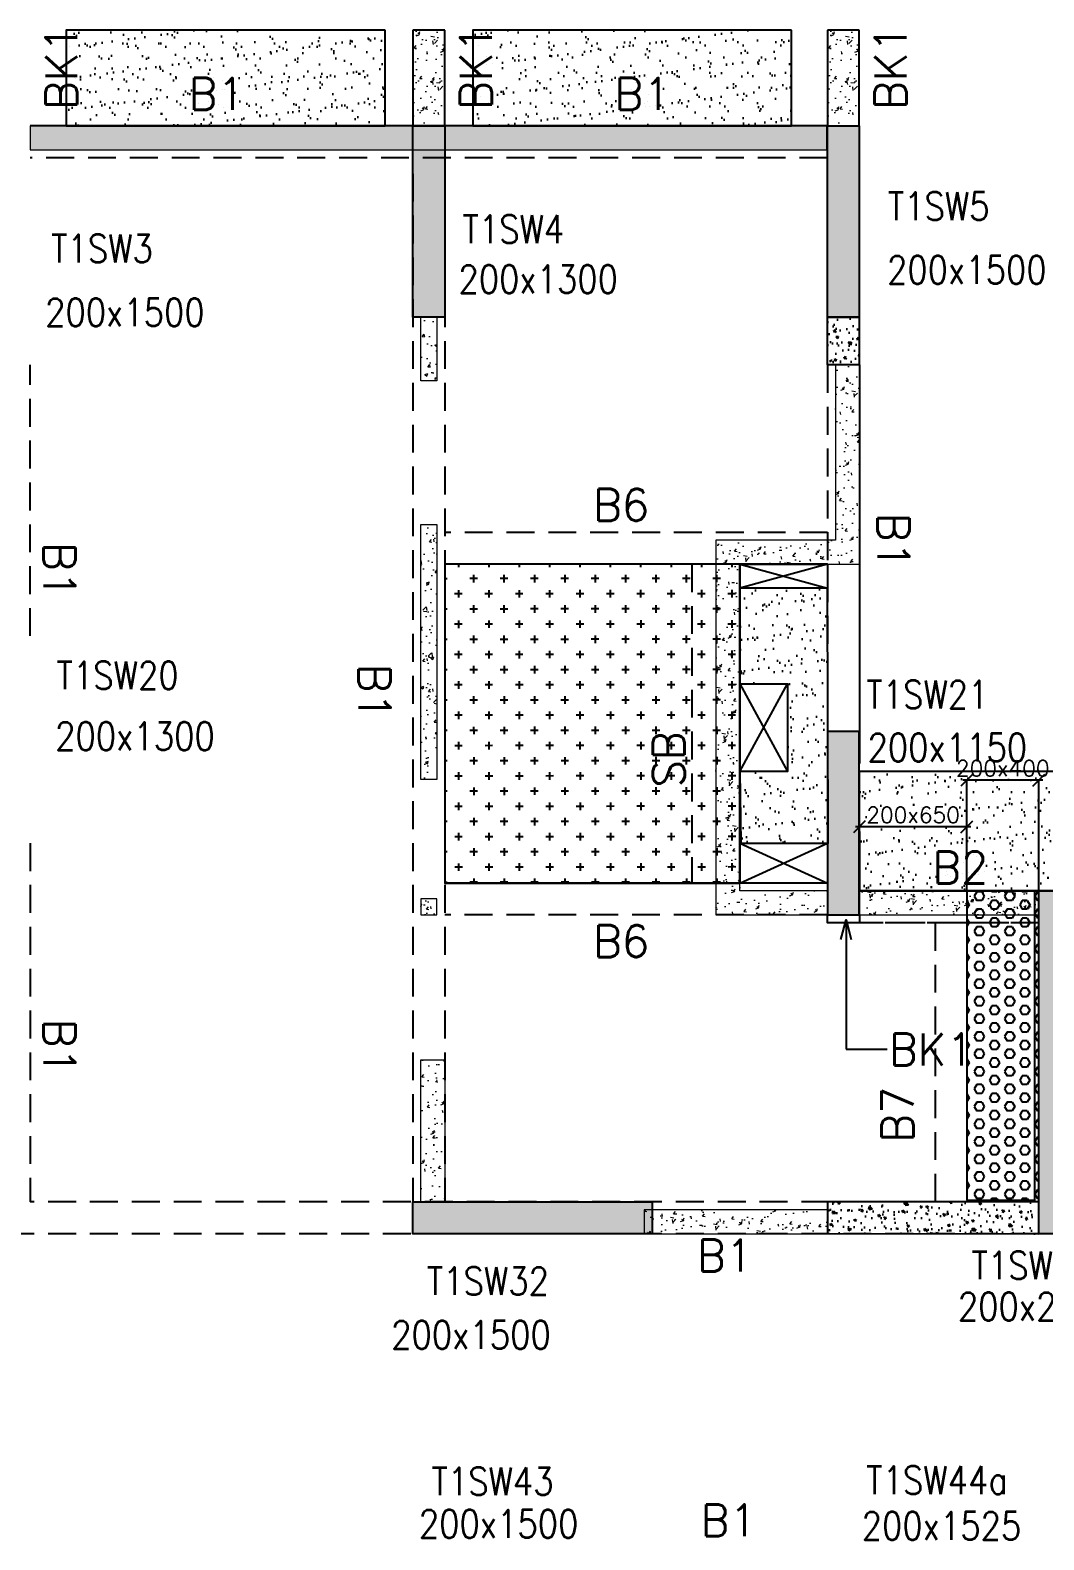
# Model space of a CAD drawing. Header units: millimetres. Extents: x 1078357 to 2594950, y -4969473 to -4636555.
# Drawn here: x 1818081 to 1824438, y -4656608 to -4647138 of the extents above; entities that cross this region are included whole.
import ezdxf

# ---------------------------------------------------------------- set-up
doc = ezdxf.new("R2010")
doc.units = ezdxf.units.MM
doc.header["$PDMODE"] = 35
for name, pattern in [('CONTINOUS', [0]), ('HIDDEN', [0.375, 0.25, -0.125]), ('New Retail block$0$CONTINOUS', [0])]:
    doc.linetypes.add(name, pattern=pattern)
doc.layers.get('0').update_dxf_attribs({"lineweight": 0})
doc.layers.get('Defpoints').update_dxf_attribs({"lineweight": 0})
for name, color, linetype, lineweight in [('A-_ANOTDIMA_D-', 6, 'Continuous', 13), ('COL. NO.', 30, 'Continuous', 25), ('COL. SIZE', 7, 'Continuous', 25), ('DIM', 9, 'Continuous', 25), ('HATCH', 8, 'Continuous', 30), ('RCC UPSTAND', 43, 'Continuous', 30), ('S-NON STR RCC WALL', 8, 'Continuous', 0)]:
    doc.layers.add(name, color=color, linetype=linetype, lineweight=lineweight)
for name, color, linetype in [('B-200x325', 201, 'HIDDEN'), ('B-200x375', 41, 'HIDDEN'), ('B-200x400', 44, 'HIDDEN'), ('B-200x650', 241, 'HIDDEN'), ('B-300xSLAB THK.', 151, 'Continuous'), ('BK1-200x650', 241, 'HIDDEN'), ('DC BEAM NO.', 7, 'Continuous'), ('DROP SLAB', 8, 'Continuous'), ('NON STR. RCC WALL', 6, 'Continuous'), ('S-COLUMN_SHEAR WALL', 1, 'Continuous'), ('S-PROJECTION', 54, 'New Retail block$0$CONTINOUS'), ('SLAB FOLD', 8, 'Continuous')]:
    doc.layers.add(name, color=color, linetype=linetype)
doc.styles.add('Roman', font='romans')
doc.styles.add('ROMANS', font='romans.shx', dxfattribs={"width": 0.85})
doc.dimstyles.new('HARESH', dxfattribs={"dimtxt": 150, "dimasz": 75, "dimexe": 0, "dimexo": 0, "dimgap": 25, "dimtad": 1, "dimdec": 0, "dimdsep": 46, "dimtxsty": 'Roman', "dimblk": 'OBLIQUE', "dimcen": 225, "dimdle": 25, "dimclrd": 2, "dimclre": 2, "dimclrt": 7, "dimadec": 8, "dimazin": 1, "dimtfac": 1, "dimtdec": 0, "dimtmove": 0, "dimatfit": 0, "dimfxl": 1, "dimlwd": -1, "dimlwe": -1, "dimarcsym": 0})
pattern_1 = [(50, (-4526714.12, 23254837.94), (182.184669, -15.9390855), [19.05, -209.55]), (355, (-4526714.12, 23254837.94), (-35.2434214, 191.0568452), [15.24, -167.6405842]), (100.4514447, (-4526698.94, 23254836.6), (146.9412471, 175.1177519), [16.1900088, -178.0902446]), (46.1842, (-4526714.12, 23254888.74), (271.0790409, -42.042328), [28.575, -314.325]), (96.6355576, (-4526691.53, 23254885.23), (237.404134, 247.4261246), [24.2850231, -267.1356082]), (351.1841512, (-4526714.12, 23254888.74), (237.404134, 247.4261246), [22.859967, -251.459732]), (21, (-4526688.72, 23254876.04), (151.6143913, -102.2651982), [19.05, -209.55]), (326, (-4526688.72, 23254876.04), (61.8020283, 184.1879661), [15.24, -167.64]), (71.451445, (-4526676.08, 23254867.51), (213.4164193, 81.9227689), [16.1900088, -178.0899376]), (37.5, (-4526714.12, 23254837.935), (3.08860325, 84.55503887), [0, -165.608, 0, -170.18, 0, -168.275]), (7.5, (-4526714.12, 23254837.935), (66.8196625, 100.18057482), [0, -97.028, 0, -161.798, 0, -64.135]), (327.5, (-4526770.76, 23254837.935), (135.59059517, -5.728744), [0, -63.5, 0, -198.12, 0, -262.89]), (317.5, (-4526796.16, 23254837.94), (148.1291814, 25.42649103), [0, -82.55, 0, -131.572, 0, -186.69])]

# ---------------------------------------------------------------- blocks, each defined once
blk = doc.blocks.new('_Oblique')
at = {"color": 0, "linetype": 'ByBlock', "lineweight": -2}
blk.add_line((-0.5, -0.5), (0.5, 0.5), dxfattribs=at)
blk = doc.blocks.new('*D1424')
at = {"layer": 'Defpoints', "color": 0, "ltscale": 700, "transparency": 16777216}
for p in [(1823956, -4651842.8), (1823956, -4652537.8, 0), (1824406.1, -4652537.8, 0)]:
    blk.add_point(p, dxfattribs=at)
at = {"layer": 'DIM', "color": 2, "ltscale": 700, "transparency": 16777216}
for p, q in [((1824431.1, -4651842.8), (1823931, -4651842.8)), ((1823956, -4652537.8), (1823956, -4651842.8)), ((1824406.1, -4652537.8), (1824406.1, -4651842.8))]:
    blk.add_line(p, q, dxfattribs=at)
at = {"layer": 'DIM', "color": 2, "ltscale": 700, "transparency": 16777216, "xscale": 75, "yscale": 75, "zscale": 75, "rotation": 180}
blk.add_blockref('_Oblique', (1823956, -4651842.8), dxfattribs=at)
at = {"layer": 'DIM', "color": 2, "ltscale": 700, "transparency": 16777216, "xscale": 75, "yscale": 75, "zscale": 75}
blk.add_blockref('_Oblique', (1824406.1, -4651842.8), dxfattribs=at)
at = {"layer": 'DIM', "color": 7, "ltscale": 700, "transparency": 16777216, "insert": (1824181, -4651767.8), "char_height": 150, "attachment_point": 5, "style": 'Roman'}
blk.add_mtext('{\\H0.666667x;200x400}', dxfattribs=at)
blk = doc.blocks.new('*D1425')
at = {"layer": 'Defpoints', "color": 0, "ltscale": 700, "transparency": 16777216}
for p in [(1823281.3, -4652135.7), (1823281.3, -4652537.8, 0), (1823956, -4652537.8, 0)]:
    blk.add_point(p, dxfattribs=at)
at = {"layer": 'DIM', "color": 2, "ltscale": 700, "transparency": 16777216}
for p, q in [((1823981, -4652135.7), (1823256.3, -4652135.7)), ((1823281.3, -4652537.8), (1823281.3, -4652135.7)), ((1823956, -4652537.8), (1823956, -4652135.7))]:
    blk.add_line(p, q, dxfattribs=at)
at = {"layer": 'DIM', "color": 2, "ltscale": 700, "transparency": 16777216, "xscale": 75, "yscale": 75, "zscale": 75, "rotation": 180}
blk.add_blockref('_Oblique', (1823281.3, -4652135.7), dxfattribs=at)
at = {"layer": 'DIM', "color": 2, "ltscale": 700, "transparency": 16777216, "xscale": 75, "yscale": 75, "zscale": 75}
blk.add_blockref('_Oblique', (1823956, -4652135.7), dxfattribs=at)
at = {"layer": 'DIM', "color": 7, "ltscale": 700, "transparency": 16777216, "insert": (1823618.6, -4652060.7), "char_height": 150, "attachment_point": 5, "style": 'Roman'}
blk.add_mtext('{\\H0.666667x;200x650}', dxfattribs=at)
blk = doc.blocks.new('G$CD63B60BD')
at = {"layer": 'COL. NO.', "linetype": 'Continuous', "style": 'ROMANS', "width": 0.85}
for s, p in [('T1SW5', (10754.6, 15308.8, -320.4)), ('T1SW4', (8086.9, 15164.3, -320.4)), ('T1SW3', (5506.5, 15042.6, -320.4)), ('T1SW20', (5541, 12365.2, -320.4)), ('T1SW21', (10619.4, 12245.8, -320.4)), ('T1SW33a', (11279.4, 8663.7, -320.4)), ('T1SW32', (7863.5, 8565.4, -320.4)), ('T1SW43', (7892.7, 7309.1, -320.4)), ('T1SW44a', (10618.9, 7316.7, 0))]:
    blk.add_text(s, height=175, dxfattribs=at).set_placement(p)
at = {"layer": 'COL. SIZE', "linetype": 'Continuous', "style": 'ROMANS', "width": 0.85}
for s, p in [('200x1500', (10748.9, 14908.8, -320.4)), ('200x1300', (8060.7, 14851, -320.4)), ('200x1500', (5468.5, 14642.6, -320.4)), ('200x1300', (5532, 11983.3, -320.4)), ('200x1150', (10626.9, 11912.7, -320.4)), ('200x2850', (11193.5, 8406.3, -320.4)), ('200x1500', (7639.5, 8227.7, -320.4)), ('200x1500', (7812.3, 7043, -320.4)), ('200x1525', (10589.9, 7029.6, -2.7))]:
    blk.add_text(s, height=175, dxfattribs=at).set_placement(p)

msp = doc.modelspace()

# ---------------------------------------------------------------- hatches: boundary and pattern name
at = {"layer": 'DROP SLAB'}
h = msp.add_hatch(dxfattribs=at)
h.set_pattern_fill('CROSS', color=8, scale=15, angle=179.96921)
h.set_pattern_definition([(180.03079016, (-2548960.32, 14073987.82), (-95.1987999, -95.3011726), [47.625, -142.875]), (270.03079016, (-2548984.14, 14074011.62), (95.3011726, -95.1987999), [47.625, -142.875])])
h.paths.add_polyline_path([(1822531.1, -4650488), (1820681.1, -4650488), (1820681.1, -4652487.8), (1822531.1, -4652487.8)])
at = {"layer": 'HATCH'}
h = msp.add_hatch(dxfattribs=at)
h.set_pattern_fill('AR-SAND', color=8, scale=3, angle=179.97015)
h.set_pattern_definition([(37.4701541, (-1019702.19, 9339832.47), (-4.7236114, 146.8264517), [0, -115.824, 0, -129.54, 0, -123.825]), (7.4701541, (-1019702.2, 9339832.47), (134.9689868, 214.9772528), [0, -62.484, 0, -104.394, 0, -40.005]), (327.4701541, (-1019795.92, 9339832.52), (237.2979035, 0.3075449), [0, -38.1, 0, -137.16, 0, -179.07]), (317.4701541, (-1019795.92, 9339832.52), (229.1017424, 66.759465), [0, -19.05, 0, -89.916, 0, -102.87])])
h.paths.add_polyline_path([(1820306.4, -4647137.8), (1818306.4, -4647137.8), (1818306.4, -4647737.8), (1820306.4, -4647737.8)])
h = msp.add_hatch(dxfattribs=at)
h.set_pattern_fill('AR-SAND', color=8, scale=3, angle=179.97015)
h.set_pattern_definition([(37.4701541, (-1022252.19, 9339832.47), (-4.7236114, 146.8264517), [0, -115.824, 0, -129.54, 0, -123.825]), (7.4701541, (-1022252.2, 9339832.47), (134.9689868, 214.9772528), [0, -62.484, 0, -104.394, 0, -40.005]), (327.4701541, (-1022345.92, 9339832.52), (237.2979035, 0.3075449), [0, -38.1, 0, -137.16, 0, -179.07]), (317.4701541, (-1022345.92, 9339832.52), (229.1017424, 66.759465), [0, -19.05, 0, -89.916, 0, -102.87])])
h.paths.add_polyline_path([(1822856.4, -4647137.8), (1820856.4, -4647137.8), (1820856.4, -4647737.8), (1822856.4, -4647737.8)])
h = msp.add_hatch(dxfattribs=at)
h.set_pattern_fill('AR-SAND', color=8, scale=3, angle=0.02985)
h.set_pattern_definition([(37.47015413, (-3208966.86, 18707907.72), (-4.72361136, 146.8264517), [0, -115.824, 0, -129.54, 0, -123.825]), (7.4701541, (-3208966.86, 18707907.72), (134.9689868, 214.9772528), [0, -62.484, 0, -104.394, 0, -40.005]), (327.4701541, (-3209060.58, 18707907.77), (237.2979035, 0.3075449), [0, -38.1, 0, -137.16, 0, -179.07]), (317.4701541, (-3209060.58, 18707907.77), (229.1017424, 66.759465), [0, -19.05, 0, -89.916, 0, -102.87])])
h.paths.add_polyline_path([(1823081.1, -4650637.8), (1822531.1, -4650637.8), (1822531.2, -4651237.8), (1822831.2, -4651237.8), (1822831.2, -4651787.8), (1822531.1, -4651787.8), (1822538.6, -4652237.8), (1823084.9, -4652237.8)])
h = msp.add_hatch(dxfattribs=at)
h.set_pattern_fill('AR-SAND', color=8, scale=3, angle=179.97015)
h.set_pattern_definition([(37.4701541, (-2119476.82, 14023851.64), (-4.72361136, 146.8264517), [0, -115.824, 0, -129.54, 0, -123.825]), (7.4701541, (-2119476.82, 14023851.64), (134.9689868, 214.9772528), [0, -62.484, 0, -104.394, 0, -40.005]), (327.4701541, (-2119570.54, 14023851.69), (237.2979035, 0.3075449), [0, -38.1, 0, -137.16, 0, -179.07]), (317.4701541, (-2119570.54, 14023851.69), (229.1017424, 66.759465), [0, -19.05, 0, -89.916, 0, -102.87])])
h.paths.add_polyline_path([(1825731.1, -4651787.7), (1823281.1, -4651787.7), (1823281.4, -4652537.8), (1825731.4, -4652537.8)])
h = msp.add_hatch(dxfattribs=at)
h.set_pattern_fill('AR-SAND', color=8, scale=3, angle=179.97015)
h.set_pattern_definition([(37.4701541, (-2119476.91, 14023851.66), (-4.72361136, 146.8264517), [0, -115.824, 0, -129.54, 0, -123.825]), (7.4701541, (-2119476.9, 14023851.66), (134.9689868, 214.9772528), [0, -62.484, 0, -104.394, 0, -40.005]), (327.4701541, (-2119570.63, 14023851.71), (237.2979035, 0.3075449), [0, -38.1, 0, -137.16, 0, -179.07]), (317.4701541, (-2119570.63, 14023851.71), (229.1017424, 66.759465), [0, -19.05, 0, -89.916, 0, -102.87])])
h.paths.add_polyline_path([(1825731.4, -4651937.8), (1823281.3, -4651937.8), (1823281.4, -4652537.7), (1825731.4, -4652537.7)])
at = {"layer": 'RCC UPSTAND'}
h = msp.add_hatch(dxfattribs=at)
h.set_pattern_fill('AR-CONC', color=8, scale=20, angle=90)
h.set_pattern_definition([(140, (-1384918.89, -7187682.26), (12.550427, 143.4520365), [15, -165]), (85, (-1384918.89, -7187682.26), (-150.438427, -27.7502667), [12, -132]), (190.4514445, (-1384917.84, -7187670.31), (-137.887998, 115.7017693), [12.7480384, -140.2284224]), (136.1842, (-1384958.89, -7187682.26), (33.103856, 213.448266), [22.5, -247.5]), (186.6356355, (-1384956.13, -7187664.47), (-194.82372, 186.932389), [19.122068, -210.342752]), (81.184164, (-1384958.89, -7187682.26), (-194.82372, 186.932389), [18, -198]), (111, (-1384948.89, -7187662.26), (80.523778, 119.3814104), [15, -165]), (56, (-1384948.89, -7187662.26), (-145.030009, 48.6630664), [12, -132]), (161.4514447, (-1384942.18, -7187652.31), (-64.5062306, 168.0444753), [12.748038, -140.2284224]), (127.5, (-1384918.89, -7187682.26), (-66.57877077, 2.43197106), [0, -130.4, 0, -134, 0, -132.5]), (97.5, (-1384918.89, -7187682.26), (-78.8823424, 52.6139075), [0, -76.4, 0, -127.4, 0, -50.5]), (57.5, (-1384918.89, -7187726.86), (4.51097435, 106.7644872), [0, -50, 0, -156, 0, -207]), (47.5, (-1384918.89, -7187746.86), (-20.0209965, 116.6372339), [0, -65, 0, -103.6, 0, -147])])
h.paths.add_polyline_path([(1823281.1, -4648937.8), (1823281.1, -4649237.8), (1823081.2, -4649237.8), (1823081.2, -4648937.8)])
h = msp.add_hatch(dxfattribs=at)
h.set_pattern_fill('AR-CONC', color=8, scale=20, angle=270)
h.set_pattern_definition([(320, (5035002, -2117845.14), (-12.550427, -143.4520365), [15, -165]), (265, (5035002, -2117845.14), (150.438427, 27.7502667), [12, -132]), (10.4514445, (5035000.96, -2117857.09), (137.887998, -115.7017693), [12.7480384, -140.2284224]), (316.1842, (5035042, -2117845.14), (-33.103856, -213.448266), [22.5, -247.5]), (6.6356355, (5035039.25, -2117862.93), (194.82372, -186.932389), [19.122068, -210.342752]), (261.184164, (5035042, -2117845.14), (194.82372, -186.932389), [18, -198]), (291, (5035032, -2117865.14), (-80.523778, -119.3814104), [15, -165]), (236, (5035032, -2117865.14), (145.030009, -48.6630664), [12, -132]), (341.4514447, (5035025.3, -2117875.09), (64.5062306, -168.0444753), [12.748038, -140.2284224]), (307.5, (5035002.005, -2117845.14), (66.57877077, -2.43197106), [0, -130.4, 0, -134, 0, -132.5]), (277.5, (5035002.005, -2117845.14), (78.8823424, -52.6139075), [0, -76.4, 0, -127.4, 0, -50.5]), (237.5, (5035002.005, -2117800.54), (-4.51097435, -106.7644872), [0, -50, 0, -156, 0, -207]), (227.5, (5035002.005, -2117780.54), (20.0209965, -116.6372339), [0, -65, 0, -103.6, 0, -147])])
h.paths.add_polyline_path([(1824406.1, -4654488.3), (1823081.1, -4654488.1), (1823081.1, -4654687.5), (1824406.1, -4654687.8)])
at = {"layer": 'S-COLUMN_SHEAR WALL', "lineweight": 25}
h = msp.add_hatch(color=1, dxfattribs=at)
h.dxf.hatch_style = 1
h.paths.add_polyline_path([(1820481.1, -4648937.8), (1820681.1, -4648937.8), (1820681.1, -4647737.8), (1820481.1, -4647737.8)])
at = {"layer": 'S-COLUMN_SHEAR WALL', "lineweight": 25, "extrusion": (-1.00316e-06, 2.11765e-11, 1)}
h = msp.add_hatch(color=1, dxfattribs=at)
h.dxf.hatch_style = 1
h.paths.add_polyline_path([(1823081.1, -4647737.8), (1823281.1, -4647737.8), (1823281.1, -4648937.8), (1823081.1, -4648937.8)])
h = msp.add_hatch(color=1, dxfattribs=at)
h.dxf.hatch_style = 1
h.paths.add_polyline_path([(1823081.1, -4652687.8), (1823281.1, -4652687.8), (1823281.1, -4651537.8), (1823081.1, -4651537.8)])
at = {"layer": 'S-COLUMN_SHEAR WALL', "lineweight": 25}
h = msp.add_hatch(color=1, dxfattribs=at)
h.dxf.hatch_style = 1
h.paths.add_polyline_path([(1824406.1, -4652537.8), (1824606.1, -4652537.8), (1824606.1, -4654687.8), (1824406.1, -4654687.8)])
h = msp.add_hatch(color=1, dxfattribs=at)
h.dxf.hatch_style = 1
h.paths.add_polyline_path([(1820481.1, -4654487.8), (1821981.1, -4654487.8), (1821981.1, -4654687.8), (1820481.1, -4654687.8)])
at = {"layer": 'S-NON STR RCC WALL'}
h = msp.add_hatch(dxfattribs=at)
h.set_pattern_fill('AR-CONC', color=256, angle=180)
h.set_pattern_definition([(50, (-6713363.66, 32907950.42), (182.184669, -15.93908554), [19.05, -209.55]), (355, (-6713363.66, 32907950.42), (-35.2434214, 191.0568452), [15.24, -167.6405842]), (100.4514447, (-6713348.48, 32907949.1), (146.9412471, 175.1177519), [16.1900088, -178.0902446]), (46.1842, (-6713363.66, 32908001.22), (271.0790409, -42.0423279), [28.575, -314.325]), (96.6355576, (-6713341.08, 32907997.72), (237.404134, 247.4261246), [24.2850231, -267.1356082]), (351.1841512, (-6713363.66, 32908001.22), (237.404134, 247.4261246), [22.859967, -251.459732]), (21, (-6713338.26, 32907988.52), (151.61439127, -102.2651982), [19.05, -209.55]), (326, (-6713338.26, 32907988.52), (61.80202835, 184.1879661), [15.24, -167.64]), (71.451445, (-6713325.63, 32907980), (213.4164193, 81.9227689), [16.1900088, -178.0899376]), (37.5, (-6713363.665, 32907950.424), (3.08860325, 84.55503887), [0, -165.608, 0, -170.18, 0, -168.275]), (7.5, (-6713363.665, 32907950.42), (66.8196625, 100.18057482), [0, -97.028, 0, -161.798, 0, -64.135]), (327.5, (-6713420.31, 32907950.424), (135.59059517, -5.72874399), [0, -63.5, 0, -198.12, 0, -262.89]), (317.5, (-6713445.71, 32907950.42), (148.1291814, 25.42649103), [0, -82.55, 0, -131.572, 0, -186.69])])
h.paths.add_polyline_path([(1820681.1, -4647737.8), (1820681.1, -4647137.8), (1820481.1, -4647137.8), (1820481.1, -4647737.8), (1820681.1, -4647737.8)], is_closed=False)
h = msp.add_hatch(dxfattribs=at)
h.set_pattern_fill('AR-CONC', color=256, angle=180)
h.set_pattern_definition([(50, (-6710763.66, 32907950.42), (182.184669, -15.93908554), [19.05, -209.55]), (355, (-6710763.66, 32907950.42), (-35.2434214, 191.0568452), [15.24, -167.6405842]), (100.4514447, (-6710748.48, 32907949.1), (146.9412471, 175.1177519), [16.1900088, -178.0902446]), (46.1842, (-6710763.66, 32908001.22), (271.0790409, -42.0423279), [28.575, -314.325]), (96.6355576, (-6710741.08, 32907997.72), (237.404134, 247.4261246), [24.2850231, -267.1356082]), (351.1841512, (-6710763.66, 32908001.22), (237.404134, 247.4261246), [22.859967, -251.459732]), (21, (-6710738.26, 32907988.52), (151.61439127, -102.2651982), [19.05, -209.55]), (326, (-6710738.26, 32907988.52), (61.80202835, 184.1879661), [15.24, -167.64]), (71.451445, (-6710725.63, 32907980), (213.4164193, 81.9227689), [16.1900088, -178.0899376]), (37.5, (-6710763.665, 32907950.424), (3.08860325, 84.55503887), [0, -165.608, 0, -170.18, 0, -168.275]), (7.5, (-6710763.665, 32907950.42), (66.8196625, 100.18057482), [0, -97.028, 0, -161.798, 0, -64.135]), (327.5, (-6710820.31, 32907950.424), (135.59059517, -5.72874399), [0, -63.5, 0, -198.12, 0, -262.89]), (317.5, (-6710845.71, 32907950.42), (148.1291814, 25.42649103), [0, -82.55, 0, -131.572, 0, -186.69])])
h.paths.add_polyline_path([(1823281.1, -4647737.8), (1823281.1, -4647137.8), (1823081.1, -4647137.8), (1823081.1, -4647737.8), (1823281.1, -4647737.8)], is_closed=False)
h = msp.add_hatch(dxfattribs=at)
h.set_pattern_fill('AR-CONC', color=256)
h.set_pattern_definition([(50, (-5623938.83, 27938857.12), (182.184669, -15.93908554), [19.05, -209.55]), (355, (-5623938.83, 27938857.12), (-35.2434214, 191.0568452), [15.24, -167.6405842]), (100.4514447, (-5623923.65, 27938855.8), (146.9412471, 175.1177519), [16.1900088, -178.0902446]), (46.1842, (-5623938.83, 27938907.92), (271.0790409, -42.042328), [28.575, -314.325]), (96.6355576, (-5623916.24, 27938904.42), (237.404134, 247.4261246), [24.2850231, -267.1356082]), (351.1841512, (-5623938.83, 27938907.92), (237.404134, 247.4261246), [22.859967, -251.459732]), (21, (-5623913.43, 27938895.22), (151.6143913, -102.2651982), [19.05, -209.55]), (326, (-5623913.43, 27938895.22), (61.8020283, 184.1879661), [15.24, -167.64]), (71.451445, (-5623900.8, 27938886.7), (213.4164193, 81.9227689), [16.1900088, -178.0899376]), (37.5, (-5623938.834, 27938857.12), (3.08860325, 84.55503887), [0, -165.608, 0, -170.18, 0, -168.275]), (7.5, (-5623938.83, 27938857.12), (66.8196625, 100.18057482), [0, -97.028, 0, -161.798, 0, -64.135]), (327.5, (-5623995.476, 27938857.12), (135.59059517, -5.72874399), [0, -63.5, 0, -198.12, 0, -262.89]), (317.5, (-5624020.88, 27938857.12), (148.1291814, 25.42649103), [0, -82.55, 0, -131.572, 0, -186.69])])
h.paths.add_polyline_path([(1823078.4, -4647737.8), (1818081.3, -4647737.8), (1818081.3, -4647887.8), (1823078.4, -4647887.8)])
h = msp.add_hatch(dxfattribs=at)
h.set_pattern_fill('AR-CONC', color=256, angle=180)
h.set_pattern_definition([(50, (1820594.6, -4749442.22), (182.18467, -15.93909), [19.05, -209.55]), (355, (1820594.6, -4749442.22), (-35.24342, 191.05685), [15.24, -167.6406]), (100.45144, (1820609.78, -4749443.55), (146.94125, 175.11775), [16.19, -178.09024]), (46.1842, (1820594.6, -4749391.42), (271.07904, -42.04233), [28.575, -314.325]), (96.63556, (1820617.2, -4749394.93), (237.4041, 247.4261), [24.285, -267.1356]), (351.18415, (1820594.6, -4749391.42), (237.4041, 247.4261), [22.86, -251.4597]), (21, (1820620, -4749404.12), (151.6144, -102.2652), [19.05, -209.55]), (326, (1820620, -4749404.12), (61.80203, 184.18797), [15.24, -167.64]), (71.45144, (1820632.63, -4749412.65), (213.41642, 81.92277), [16.19, -178.08994]), (37.5, (1820594.6, -4749442.225), (3.088603, 84.55504), [0, -165.608, 0, -170.18, 0, -168.275]), (7.5, (1820594.6, -4749442.225), (66.81966, 100.180575), [0, -97.028, 0, -161.798, 0, -64.135]), (327.5, (1820537.96, -4749442.225), (135.590595, -5.728744), [0, -63.5, 0, -198.12, 0, -262.89]), (317.5, (1820512.56, -4749442.22), (148.12918, 25.42649), [0, -82.55, 0, -131.572, 0, -186.69])])
h.paths.add_polyline_path([(1820531.3, -4648937.8), (1820631.3, -4648937.8), (1820631.3, -4649337.8), (1820531.3, -4649337.8)])
h = msp.add_hatch(dxfattribs=at)
h.set_pattern_fill('AR-CONC', color=256)
h.set_pattern_definition(pattern_1)
h.paths.add_polyline_path([(1822381.3, -4650337.8), (1822381.3, -4652687.8), (1823081.3, -4652687.8), (1823081.3, -4652537.8), (1822531.3, -4652537.8), (1822531.3, -4650487.8), (1823281.3, -4650487.8), (1823281.3, -4649237.7), (1823131.3, -4649237.7), (1823131.3, -4650337.8)])
h = msp.add_hatch(dxfattribs=at)
h.set_pattern_fill('AR-CONC', color=256, angle=180)
h.set_pattern_definition([(50, (2917819.32, -9433461.41), (182.184669, -15.9390855), [19.05, -209.55]), (355, (2917819.32, -9433461.41), (-35.2434214, 191.056845), [15.24, -167.640584]), (100.4514447, (2917834.5, -9433462.74), (146.941247, 175.117752), [16.190009, -178.0902446]), (46.1842, (2917819.32, -9433410.61), (271.079041, -42.042328), [28.575, -314.325]), (96.6355576, (2917841.9, -9433414.12), (237.404134, 247.426125), [24.285023, -267.135608]), (351.184151, (2917819.32, -9433410.6), (237.404134, 247.426125), [22.859967, -251.459732]), (21, (2917844.72, -9433423.31), (151.6143913, -102.265198), [19.05, -209.55]), (326, (2917844.72, -9433423.31), (61.802028, 184.187966), [15.24, -167.64]), (71.451445, (2917857.35, -9433431.83), (213.416419, 81.922769), [16.190009, -178.0899376]), (37.5, (2917819.316, -9433461.41), (3.08860325, 84.5550389), [0, -165.608, 0, -170.18, 0, -168.275]), (7.5, (2917819.32, -9433461.41), (66.8196625, 100.1805748), [0, -97.028, 0, -161.798, 0, -64.135]), (327.5, (2917762.674, -9433461.41), (135.5905952, -5.728744), [0, -63.5, 0, -198.12, 0, -262.89]), (317.5, (2917737.27, -9433461.41), (148.1291814, 25.426491), [0, -82.55, 0, -131.572, 0, -186.69])])
h.paths.add_polyline_path([(1820531.3, -4650237.8), (1820631.3, -4650237.8), (1820631.3, -4651837.8), (1820531.3, -4651837.8)])
h = msp.add_hatch(dxfattribs=at)
h.set_pattern_fill('AR-CONC', color=256)
h.set_pattern_definition(pattern_1)
h.paths.add_polyline_path([(1824406.3, -4652537.8), (1823281.3, -4652537.8), (1823281.3, -4652687.8), (1824406.3, -4652687.8)])
h = msp.add_hatch(dxfattribs=at)
h.set_pattern_fill('AR-CONC', color=256, angle=180)
h.set_pattern_definition([(50, (2917806.1, -9434826.08), (182.184669, -15.9390855), [19.05, -209.55]), (355, (2917806.1, -9434826.08), (-35.2434214, 191.056845), [15.24, -167.640584]), (100.4514447, (2917821.28, -9434827.4), (146.941247, 175.117752), [16.190009, -178.0902446]), (46.1842, (2917806.1, -9434775.28), (271.079041, -42.042328), [28.575, -314.325]), (96.6355576, (2917828.7, -9434778.78), (237.404134, 247.426125), [24.285023, -267.135608]), (351.184151, (2917806.1, -9434775.28), (237.404134, 247.426125), [22.859967, -251.459732]), (21, (2917831.5, -9434787.98), (151.6143913, -102.265198), [19.05, -209.55]), (326, (2917831.5, -9434787.98), (61.802028, 184.187966), [15.24, -167.64]), (71.451445, (2917844.14, -9434796.5), (213.416419, 81.922769), [16.190009, -178.0899376]), (37.5, (2917806.1, -9434826.077), (3.08860325, 84.5550389), [0, -165.608, 0, -170.18, 0, -168.275]), (7.5, (2917806.1, -9434826.08), (66.8196625, 100.1805748), [0, -97.028, 0, -161.798, 0, -64.135]), (327.5, (2917749.46, -9434826.077), (135.5905952, -5.728744), [0, -63.5, 0, -198.12, 0, -262.89]), (317.5, (2917724.06, -9434826.08), (148.1291814, 25.426491), [0, -82.55, 0, -131.572, 0, -186.69])])
h.paths.add_polyline_path([(1820531.3, -4652687.8), (1820631.3, -4652687.8), (1820631.3, -4652587.8), (1820531.3, -4652587.8)])
h = msp.add_hatch(dxfattribs=at)
h.set_pattern_fill('AR-CONC', color=256, angle=180)
h.set_pattern_definition([(50, (-5631003.58, 27938857.12), (182.184669, -15.93908554), [19.05, -209.55]), (355, (-5631003.58, 27938857.12), (-35.2434214, 191.0568452), [15.24, -167.6405842]), (100.4514447, (-5630988.4, 27938855.79), (146.9412471, 175.1177519), [16.1900088, -178.0902446]), (46.1842, (-5631003.58, 27938907.92), (271.0790409, -42.042328), [28.575, -314.325]), (96.6355576, (-5630981, 27938904.4), (237.404134, 247.4261246), [24.2850231, -267.1356082]), (351.1841512, (-5631003.58, 27938907.92), (237.404134, 247.4261246), [22.859967, -251.459732]), (21, (-5630978.18, 27938895.22), (151.6143913, -102.2651982), [19.05, -209.55]), (326, (-5630978.18, 27938895.22), (61.8020283, 184.1879661), [15.24, -167.64]), (71.451445, (-5630965.54, 27938886.7), (213.4164193, 81.9227689), [16.1900088, -178.0899376]), (37.5, (-5631003.58, 27938857.115), (3.08860325, 84.55503887), [0, -165.608, 0, -170.18, 0, -168.275]), (7.5, (-5631003.58, 27938857.115), (66.8196625, 100.18057482), [0, -97.028, 0, -161.798, 0, -64.135]), (327.5, (-5631060.22, 27938857.115), (135.59059517, -5.72874399), [0, -63.5, 0, -198.12, 0, -262.89]), (317.5, (-5631085.62, 27938857.12), (148.1291814, 25.42649103), [0, -82.55, 0, -131.572, 0, -186.69])])
h.paths.add_polyline_path([(1820531.4, -4653597.8), (1820681.3, -4653597.8), (1820681.3, -4654487.7), (1820531.4, -4654487.7)])
h = msp.add_hatch(dxfattribs=at)
h.set_pattern_fill('AR-CONC', color=256, angle=180)
h.set_pattern_definition([(50, (-4533778.86, 23254837.93), (182.184669, -15.9390855), [19.05, -209.55]), (355, (-4533778.86, 23254837.93), (-35.2434214, 191.0568452), [15.24, -167.6405842]), (100.4514447, (-4533763.68, 23254836.6), (146.9412471, 175.1177519), [16.1900088, -178.0902446]), (46.1842, (-4533778.86, 23254888.73), (271.0790409, -42.042328), [28.575, -314.325]), (96.6355576, (-4533756.27, 23254885.22), (237.404134, 247.4261246), [24.2850231, -267.1356082]), (351.1841512, (-4533778.86, 23254888.73), (237.404134, 247.4261246), [22.859967, -251.459732]), (21, (-4533753.46, 23254876.03), (151.6143913, -102.2651982), [19.05, -209.55]), (326, (-4533753.46, 23254876.03), (61.8020283, 184.1879661), [15.24, -167.64]), (71.451445, (-4533740.83, 23254867.5), (213.4164193, 81.9227689), [16.1900088, -178.0899376]), (37.5, (-4533778.864, 23254837.93), (3.08860325, 84.55503887), [0, -165.608, 0, -170.18, 0, -168.275]), (7.5, (-4533778.86, 23254837.93), (66.8196625, 100.18057482), [0, -97.028, 0, -161.798, 0, -64.135]), (327.5, (-4533835.506, 23254837.93), (135.59059517, -5.728744), [0, -63.5, 0, -198.12, 0, -262.89]), (317.5, (-4533860.9, 23254837.93), (148.1291814, 25.42649103), [0, -82.55, 0, -131.572, 0, -186.69])])
h.paths.add_polyline_path([(1823081.3, -4654537.8), (1821931.3, -4654537.8), (1821931.3, -4654687.8), (1823081.3, -4654687.8)])
at = {"layer": 'SLAB FOLD', "ltscale": 1000}
h = msp.add_hatch(dxfattribs=at)
h.set_pattern_fill('HEX', color=8, scale=10, angle=180)
h.set_pattern_definition([(180, (1815381.29, -4465732.775), (-7e-15, -54.992613), [31.75, -63.5]), (300, (1815381.29, -4465732.775), (47.625, 27.496307), [31.75, -63.5]), (240, (1815349.54, -4465732.775), (47.625, -27.496307), [31.75, -63.5])])
h.paths.add_polyline_path([(1824406.1, -4654477.1), (1823956.1, -4654477.1), (1823956.1, -4652537.8), (1824406.1, -4652537.8)])

# ---------------------------------------------------------------- linework, layer by layer
at = {"layer": 'B-200x325', "ltscale": 700}
for p, q in [((1823081.2, -4650288, 0), (1820681.2, -4650288, 0)), ((1823081, -4652687.8, 0), (1820681.2, -4652687.8, 0))]:
    msp.add_line(p, q, dxfattribs=at)
at = {"layer": 'B-200x325', "linetype": 'Continuous', "ltscale": 700}
for p, q in [((1823081.2, -4650488, 0), (1820681.2, -4650488, 0)), ((1823081, -4652487.8, 0), (1820681.2, -4652487.8, 0))]:
    msp.add_line(p, q, dxfattribs=at)
at = {"layer": 'B-200x375', "ltscale": 700}
msp.add_line((1823756, -4652737.8, 0), (1823756, -4654487.8, 0), dxfattribs=at)
at = {"layer": 'B-200x375', "linetype": 'Continuous', "ltscale": 700}
msp.add_line((1823956, -4652737.8, 0), (1823956, -4654477.1, 0), dxfattribs=at)
at = {"layer": 'B-200x400', "linetype": 'Continuous', "ltscale": 500}
msp.add_line((1824406.1, -4652537.8, 0), (1823956, -4652537.8, 0), dxfattribs=at)
at = {"layer": 'B-200x400', "linetype": 'HIDDEN', "ltscale": 500}
msp.add_line((1824406.1, -4652737.8, 0), (1823956, -4652737.8, 0), dxfattribs=at)
at = {"layer": 'B-200x650', "linetype": 'CONTINOUS', "ltscale": 700}
for p, q in [((1820681.1, -4647137.8, 0), (1820481.1, -4647137.8, 0)), ((1820481.1, -4647137.8, 0), (1820481.1, -4647737.8, 0)), ((1820681.1, -4647737.8, 0), (1820681.1, -4647137.8, 0)), ((1823281.1, -4647137.7, 0), (1823081.1, -4647137.7, 0)), ((1823081.1, -4647137.7, 0), (1823081.1, -4647737.7, 0)), ((1823281.1, -4647737.7, 0), (1823281.1, -4647137.7, 0)), ((1823081.4, -4647737.8, 0), (1818081.4, -4647737.8, 0)), ((1823281.4, -4649237.7, 0), (1823281.4, -4651737.8, 0)), ((1823956, -4652537.8, 0), (1823281.1, -4652537.8, 0)), ((1825731.3, -4652537.7, 0), (1823281.3, -4652537.7, 0))]:
    msp.add_line(p, q, dxfattribs=at)
at = {"layer": 'B-200x650', "linetype": 'HIDDEN', "ltscale": 700}
for p, q in [((1823081.4, -4647937.8, 0), (1818081.4, -4647937.8, 0)), ((1820481.3, -4648037.8, 0), (1820481.3, -4654487.7, 0)), ((1820681.3, -4648037.8, 0), (1820681.3, -4654487.7, 0)), ((1818081.4, -4650937.7, 0), (1818081.4, -4649237.7, 0)), ((1823081.4, -4649237.7, 0), (1823081.4, -4651737.8, 0)), ((1818081.4, -4652237.8, 0), (1818081.4, -4654487.7, 0)), ((1823956, -4652737.8, 0), (1823281.1, -4652737.8, 0)), ((1824406.3, -4652737.7, 0), (1823281.3, -4652737.7, 0)), ((1824406.1, -4654487.7, 0), (1818081.4, -4654487.7, 0)), ((1824406.1, -4654687.7, 0), (1815531.3, -4654687.7, 0))]:
    msp.add_line(p, q, dxfattribs=at)
at = {"layer": 'B-300xSLAB THK.', "linetype": 'HIDDEN', "ltscale": 700}
msp.add_line((1822231.1, -4650488, 0), (1822231.1, -4652487.8, 0), dxfattribs=at)
at = {"layer": 'B-300xSLAB THK.', "linetype": 'ByBlock', "ltscale": 700}
msp.add_line((1822531.1, -4650488, 0), (1822531.1, -4652487.8, 0), dxfattribs=at)
at = {"layer": 'BK1-200x650', "linetype": 'Continuous', "ltscale": 700, "elevation": 0}
msp.add_lwpolyline([(1823081.3, -4652687.8), (1823281.3, -4652687.8), (1823281.3, -4652738), (1823081.3, -4652738)], close=True, dxfattribs=at)
at = {"layer": 'DROP SLAB', "color": 3, "linetype": 'CONTINOUS', "ltscale": 500}
for p, q in [((1822531.1, -4650488, 0), (1823081.1, -4650637.7, 0)), ((1823081.2, -4650488, 0), (1822531.1, -4650637.8, 0)), ((1822531.1, -4651237.8, 0), (1822831.2, -4651787.8, 0)), ((1822531.1, -4651787.8, 0), (1822831.2, -4651237.8, 0)), ((1822531.1, -4652237.8, 0), (1823081, -4652487.8, 0)), ((1822531.1, -4652487.8, 0), (1823081.1, -4652237.8, 0))]:
    msp.add_line(p, q, dxfattribs=at)
at = {"layer": 'DROP SLAB', "color": 3, "linetype": 'CONTINOUS', "ltscale": 500, "elevation": 0}
for points in [[(1822531.1, -4650488), (1820681.1, -4650488), (1820681.1, -4652487.8), (1822531.1, -4652487.8)], [(1822531.1, -4650488), (1823081.1, -4650488), (1823081.1, -4650637.8), (1822531.1, -4650637.8)], [(1822531.2, -4651237.8), (1822831.2, -4651237.8), (1822831.2, -4651787.8), (1822531.2, -4651787.8)], [(1822531.1, -4652237.8), (1823081, -4652237.8), (1823081, -4652487.8), (1822531.1, -4652487.8)]]:
    msp.add_lwpolyline(points, close=True, dxfattribs=at)
at = {"layer": 'NON STR. RCC WALL', "elevation": 0}
for points in [[(1823281.1, -4648937.8), (1823281.1, -4649237.8), (1823081.2, -4649237.8), (1823081.2, -4648937.8)], [(1824406.1, -4654488.3), (1823081.1, -4654488.1), (1823081.1, -4654687.5), (1824406.1, -4654687.8)]]:
    msp.add_lwpolyline(points, close=True, dxfattribs=at)
at = {"layer": 'S-COLUMN_SHEAR WALL', "color": 1, "lineweight": 25, "elevation": 0}
for points in [[(1820481.1, -4647737.8), (1820681.1, -4647737.8), (1820681.1, -4648937.8), (1820481.1, -4648937.8)], [(1824406.1, -4652537.8), (1824606.1, -4652537.8), (1824606.1, -4654687.8), (1824406.1, -4654687.8)], [(1820481.1, -4654487.8), (1821981.1, -4654487.8), (1821981.1, -4654687.8), (1820481.1, -4654687.8)]]:
    msp.add_lwpolyline(points, close=True, dxfattribs=at)
at = {"layer": 'S-COLUMN_SHEAR WALL', "color": 1, "lineweight": 25, "extrusion": (-1.00316e-06, 2.11765e-11, 1), "elevation": -1.8}
for points in [[(1823081.1, -4647737.8), (1823281.1, -4647737.8), (1823281.1, -4648937.8), (1823081.1, -4648937.8)], [(1823081.1, -4652687.8), (1823281.1, -4652687.8), (1823281.1, -4651537.8), (1823081.1, -4651537.8)]]:
    msp.add_lwpolyline(points, close=True, dxfattribs=at)
at = {"layer": 'S-NON STR RCC WALL', "elevation": 0}
for points in [[(1823078.4, -4647737.8), (1818081.3, -4647737.8), (1818081.3, -4647887.8), (1823078.4, -4647887.8)], [(1820531.4, -4648937.8), (1820631.4, -4648937.8), (1820631.3, -4649337.8), (1820531.3, -4649337.8)], [(1822381.3, -4650337.8), (1822381.3, -4652687.8), (1823081.3, -4652687.8), (1823081.3, -4652537.8), (1822531.3, -4652537.8), (1822531.3, -4650487.8), (1823281.3, -4650487.8), (1823281.3, -4649237.7), (1823131.3, -4649237.7), (1823131.3, -4650337.8)], [(1824406.3, -4652537.8), (1823281.3, -4652537.8), (1823281.3, -4652687.8), (1824406.3, -4652687.8)]]:
    msp.add_lwpolyline(points, close=True, dxfattribs=at)
at = {"layer": 'S-NON STR RCC WALL', "ltscale": 700, "elevation": 0}
for points in [[(1820531.3, -4650237.8), (1820631.3, -4650237.8), (1820631.3, -4651837.8), (1820531.3, -4651837.8)], [(1820531.3, -4652687.8), (1820631.3, -4652687.8), (1820631.3, -4652587.8), (1820531.3, -4652587.8)], [(1820531.4, -4653597.8), (1820681.3, -4653597.8), (1820681.3, -4654487.7), (1820531.4, -4654487.7)], [(1823081.3, -4654537.8), (1821931.3, -4654537.8), (1821931.3, -4654687.8), (1823081.3, -4654687.8)]]:
    msp.add_lwpolyline(points, close=True, dxfattribs=at)
at = {"layer": 'S-PROJECTION', "elevation": 0}
for points in [[(1820306.4, -4647137.8), (1818306.4, -4647137.8), (1818306.4, -4647737.8), (1820306.4, -4647737.8)], [(1822856.4, -4647137.8), (1820856.4, -4647137.8), (1820856.4, -4647737.8), (1822856.4, -4647737.8)], [(1825731.1, -4651787.7), (1823281.1, -4651787.7), (1823281.4, -4652537.8), (1825731.4, -4652537.8)]]:
    msp.add_lwpolyline(points, close=True, dxfattribs=at)
at = {"layer": 'SLAB FOLD', "color": 8, "ltscale": 1000, "elevation": 0}
msp.add_lwpolyline([(1823081.1, -4650637.8), (1822531.1, -4650637.8), (1822531.2, -4651237.8), (1822831.2, -4651237.8), (1822831.2, -4651787.8), (1822531.1, -4651787.8), (1822538.6, -4652237.8), (1823084.9, -4652237.8), (1823081.1, -4650637.8)], dxfattribs=at)
msp.add_lwpolyline([(1823956, -4654477.1), (1824381.3, -4654477.1), (1824381.3, -4652537.8), (1823956, -4652537.8)], close=True, dxfattribs=at)

# ---------------------------------------------------------------- block references
at = {"layer": 'A-_ANOTDIMA_D-', "color": 2, "ltscale": 700}
msp.add_blockref('G$CD63B60BD', (1812706.1, -4663637.8, 0), dxfattribs=at)

# ---------------------------------------------------------------- texts
at = {"layer": 'B-200x325', "linetype": 'Continuous', "ltscale": 700, "style": 'ROMANS'}
for p in [(1821611.6, -4650215.9, -2.7), (1821611.6, -4652953, -2.7)]:
    msp.add_text('B6', height=200, rotation=0.00094, dxfattribs=at).set_placement(p)
at = {"layer": 'B-200x375', "linetype": 'Continuous', "ltscale": 700, "style": 'ROMANS'}
msp.add_text('B7', height=200, rotation=90.00094, dxfattribs=at).set_placement((1823621.2, -4654117.4, -2.7))
at = {"layer": 'B-200x650', "linetype": 'CONTINOUS', "ltscale": 700, "style": 'ROMANS'}
for p in [(1818376.7, -4647637.4, 50), (1820976.7, -4647637.4, 50), (1823576.7, -4647637.3, 50)]:
    msp.add_text('BK1', height=200, rotation=90, dxfattribs=at).set_placement(p)
at = {"layer": 'B-200x650', "linetype": 'HIDDEN', "ltscale": 500, "style": 'ROMANS'}
for rotation, p in [(359.99906, (1819075, -4647637.4, -2.7)), (359.99906, (1821745.8, -4647637.4, -2.7)), (269.99906, (1823395.7, -4650165.2, -2.7)), (269.99906, (1818164.5, -4650349.6, -2.7)), (269.99906, (1820140.9, -4651112.7, -2.7)), (269.99906, (1818164.5, -4653339.6, -2.7)), (359.99906, (1822262.6, -4654925, -2.7)), (359.99906, (1822286.2, -4656585.9, -2.7))]:
    msp.add_text('B1', height=200, rotation=rotation, dxfattribs=at).set_placement(p)
at = {"layer": 'B-300xSLAB THK.', "linetype": 'Continuous', "ltscale": 700, "style": 'ROMANS'}
msp.add_text('SB', height=200, rotation=90.00094, dxfattribs=at).set_placement((1822185.8, -4651888.4, -2.7))
at = {"layer": 'BK1-200x650', "linetype": 'Continuous', "ltscale": 700, "style": 'ROMANS'}
msp.add_text('BK1', height=200, rotation=359.99906, dxfattribs=at).set_placement((1823467.4, -4653631.7, -2.7))
at = {"layer": 'DC BEAM NO.', "linetype": 'Continuous', "ltscale": 500, "style": 'ROMANS'}
msp.add_text('B2', height=200, dxfattribs=at).set_placement((1823739.4, -4652490.7, -2.7))

# ---------------------------------------------------------------- dimensions: what is measured, and where the dimension line sits
at = {"layer": 'DIM', "ltscale": 700}
dim = msp.add_linear_dim(base=(1823956, -4651842.8, 0), p1=(1824406.1, -4652537.8, 0), p2=(1823956, -4652537.8, 0), text='{\\H0.666667x;200x400}', dimstyle='HARESH', override={"dimtxsty": 'Roman'}, dxfattribs=at)
dim.commit()
dim.dimension.update_dxf_attribs({"geometry": '*D1424', "text_midpoint": (1824181, -4651842.8, 0), "dimtype": 160})
dim = msp.add_linear_dim(base=(1823281.3, -4652135.7, 0), p1=(1823956, -4652537.8, 0), p2=(1823281.3, -4652537.8, 0), text='{\\H0.666667x;200x650}', dimstyle='HARESH', override={"dimtxsty": 'Roman', "dimtmove": 1}, dxfattribs=at)
dim.commit()
dim.dimension.update_dxf_attribs({"geometry": '*D1425', "text_midpoint": (1823618.6, -4652060.7, 0)})

# ---------------------------------------------------------------- leaders
at = {"layer": 'BK1-200x650', "linetype": 'Continuous', "ltscale": 700}
msp.add_leader([(1823197.8, -4652718.1, 0), (1823197.8, -4653529.5, 0), (1823456.6, -4653529.5, 0)], dimstyle='HARESH', override={"dimasz": 125, "dimgap": 25, "dimtad": 0, "dimldrblk": 'Open30'}, dxfattribs=at)

doc.saveas('drawing.dxf')
